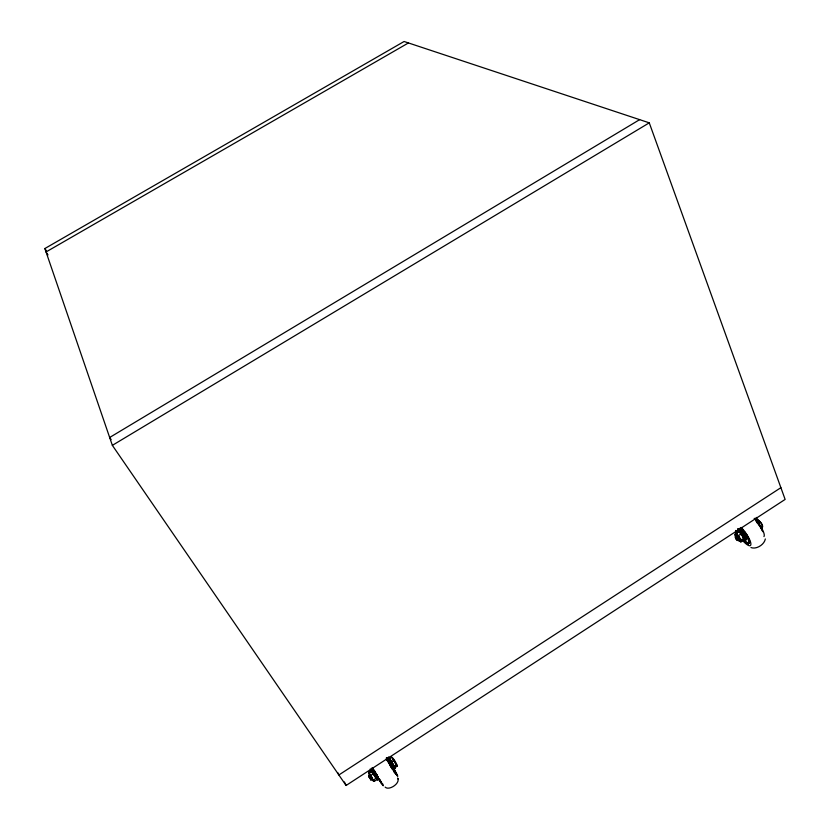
<?xml version="1.0" encoding="UTF-8"?>
<svg xmlns="http://www.w3.org/2000/svg" width="830" height="830" viewBox="0 0 830 830"><rect width="100%" height="100%" fill="white"/><g stroke="black" fill="none" stroke-linecap="round" stroke-linejoin="round"><path stroke-width="1.25" d="M756.95 520.202L756.836 519.352C759.689 520.877 763.507 524.477 762.231 527.984L761.629 527.247M371.996 778.343L369.858 774.961L372.286 779.038L371.332 777.534M738.192 540.133C741.47 539.687 735.816 533.638 736.501 536.688M370.906 779.847L370.004 778.011M736.874 532.818L736.013 533.317L737.465 532.186L737.413 532.736M737.382 532.974L736.407 533.576M387.278 758.817L394.011 770.064L391.636 765.509M370.325 778.384L370.875 779.619L371.415 779.266M738.254 540.621L738.399 539.666M738.814 539.78L738.544 538.577M739.665 539.822L739.323 538.348M739.592 538.857L739.437 539.479M739.852 539.697L739.52 538.224M739.323 539.064L737.341 536.118M737.974 539.573L740.889 541.928L743.462 540.247C744.697 536.771 740.9 533.109 738.057 531.584L735.494 533.265L735.1 534.883L735.764 536.574M735.546 536.139L735.888 538.504L737.963 540.226A2.179 0.581 54.4 0 0 736.469 537.539A2.179 0.581 54.4 0 0 735.318 537.404A2.179 0.581 54.4 0 0 737.206 540.143L738.244 540.621M743.701 538.265L741.117 539.946L740.889 541.928M740.153 532.227L741.252 532.922M741.232 533.617C739.955 531.854 741.709 533.773 741.252 532.601L740.651 532.85M740.163 532.341L741.2 533.669L741.242 532.549M736.366 535.755L736.49 536.543M736.687 537.197C734.394 535.475 736.044 539.542 737.206 540.143M735.92 536.595L737.248 535.682M739.26 539.469L739.872 539.095M736.324 535.661L737.569 536.097M370.533 771.599L369.537 772.149M370.045 772.066L371.155 771.215L370.18 772.191M736.864 532.808L735.982 533.451L737.434 532.507M741.626 532.902C739.561 530.173 741.781 534.779 740.661 532.818M372.338 772.616L372.027 772.18L372.639 772.336M372.452 772.906L372.691 772.377M372.566 773L373.002 773.84L372.67 771.931L373.116 772.772M740.588 533.099L741.221 532.746M372.317 772.585L372.836 773.581L373.075 773.093M373.365 780.584L373.521 781.144L370.377 775.625L373.178 773.809L372.815 772.782M391.355 761.95L393.576 760.508C389.602 752.374 399.095 766.827 396.346 765.042L391.812 757.251L389.602 758.693L395.122 767.74L397.28 765.82L393.576 760.508M735.494 533.265L738.41 535.599L740.993 533.918M757.365 522.63L757.717 523.087L759.834 521.634M376.498 778.343L377.017 779.567L374.226 781.383L373.355 781.009L373.147 780.179L375.949 778.364L376.976 778.882M394.126 766.495L396.346 765.042M760.488 527.299L762.531 525.961M370.221 769.026L376.415 778.54L377.66 777.72L378.905 779.142M386.863 758.184L392.984 767.719L394.219 766.91L395.422 768.549L394.707 766.972M742.622 539.801A6.142 1.65 54.4 0 0 744.396 538.265L745.548 537.518L741.076 527.424M780.885 487.677L338.868 774.971L337.769 772.626M737.922 529.488L739.634 530.266L737.714 529.011L738.762 529.768M738.005 529.675L740.287 531.791L738.005 529.675L738.887 531.719L740.287 531.791M346.089 785.481L785.128 499.421L649.268 122.84L404.086 41.5L44.872 248.533L112.361 445.357L346.089 785.481L344.44 781.974M738.254 530.266L739.136 530.961L738.617 531.107M371.135 770.52L371.518 771.257L371.249 769.846M371.487 770.292L370.512 769.804L371.342 770.282M740.018 531.159L739.053 531.273L739.208 530.65L739.789 531.21L739.208 530.65M369.682 774.193L368.707 772.305L371.591 770.313M370.979 771.008L369.724 772.357M371.384 770.914L371.913 771.942L371.964 770.873L371.913 771.942M736.314 533.306L737.455 532.165M738.887 531.719L739.136 530.961M639.639 119.645L109.664 437.483L111.127 439.62M112.361 445.357L649.268 122.84M408.433 42.942L46.044 251.957L47.995 254.924M369.547 772.17L370.522 771.578M736.822 535.309L737.548 535.205M737.694 539.51A4.534 1.204 54.4 0 0 740.651 540.579A4.534 1.204 54.4 0 0 736.646 534.645A4.534 1.204 54.4 0 0 735.764 536.657L735.588 537.529M736.739 535.433L735.878 536.419M735.473 536.19L736.065 536.17M739.914 539.656L738.088 539.998M738.69 540.372L738.949 539.801M739.748 539.178L738.202 537.466M737.912 540.392L736.386 538.888M735.639 536.595L735.494 537.186M736.999 535.838L738.555 537.238M736.822 536.585L735.93 536.024M747.965 544.169C753.277 541.938 743.846 531.19 740.931 528.005M736.179 535.796L738.046 536.917M369.796 773.539C366.632 771.599 373.137 780.874 372.224 778.779M741.501 533.41L740.879 532.839M748.038 544.19L742.902 540.081M750.963 547.561C756.441 549.688 764.399 544.563 765.333 538.961M391.812 757.251L395.038 761.681M738.752 539.759L738.192 539.5M387.288 758.734L388.015 759.658M372.431 779.526L371.819 778.872M377.256 776.382L373.199 769.846M735.764 536.637L738.43 540.05M735.992 536.211L736.76 536.626M735.951 536.761L737.424 537.996M736.988 535.568L737.86 536.107M377.245 775.926L376.353 774.795M381.551 783.313L382.381 783.945M738.046 528.793L739.094 529.55M737.704 539.822L738.378 539.957L737.362 538.037M370.886 779.899L369.267 776.444M736.438 536.398L737.32 537.217M736.376 536.439L738.472 538.629M738.876 530.858L739.457 531.428M741.107 534.748L740.651 534.292A2.314 0.623 54.3 0 1 741.014 534.738M737.652 540.278L736.023 538.307M737.113 536.917L737.922 537.674M371.487 770.499L372.203 771.215M740.765 534.219L741.283 534.634M737.797 536.159L738.316 536.574M737.299 536.481L738.264 537.425M370.377 775.625L368.707 772.305M373.521 780.657L374.226 781.383M374.662 772.045L375.544 773.861M741.117 539.946L738.41 535.599M373.178 773.809L376.052 777.689M373.147 780.179L371.477 778.395M395.568 763.029L397.331 766.298M377.204 776.268L376.177 774.909M385.141 787.099C388.824 791 400.299 783.51 397.798 778.384M755.674 520.669L757.271 522.516M396.46 774.421L393.814 770.354M738.306 536.751L739.167 537.664M738.627 536.367L739.084 536.896M738.472 536.637L739.25 537.487M738.97 537.788L736.999 536.076L736.418 536.553M738.244 536.616L739.105 537.581M368.904 775.884L371.166 779.339M372.214 772.606L372.722 773.321L372.141 772.336M369.07 775.614L369.443 776.403M389.602 758.693L395.122 767.74M393.254 769.503L396.315 773.934L395.173 771.371M377.38 775.874A11.101 0.623 59.4 0 1 376.654 774.681A10.199 0.571 59.4 0 0 377.318 775.677L376.675 774.847M373.023 773.062L372.421 772.025M370.989 778.914C372.525 782.773 367.036 772.958 369.309 777.461M381.644 783.437L376.322 774.66M379.103 778.934L379.601 779.474L379.466 778.924M372.099 777.7L371.695 777.305M738.41 537.352L739.25 538.67M392.984 767.719L394.177 769.358L393.472 767.781M371.716 777.949L372.141 778.665M370.927 779.038L369.402 776.755M741.667 535.205L742.072 535.765M737.766 537.747L738.876 539.842M737.704 537.788L738.721 539.417M369.443 775.531L370.149 776.901M372.421 778.478L371.632 777.482M735.754 531.034L737.071 532.891M394.696 772.595L393.877 771.402M759.014 524.84L759.626 525.743M392.932 768.456L395.858 773.166L394.603 770.427M394.904 773.021L393.939 771.599M376.415 778.54L377.66 780.148L377.017 778.53M370.865 777.845L371.944 778.924M372.048 777.202L372.431 777.762M371.404 777.492L371.788 778.187M375.679 773.768L374.755 772.232L375.585 773.56M371.55 778.343L370.388 776.569M371.01 778.696L369.858 776.922M388.16 759.865L390.38 763.393M390.09 762.334L390.619 763.144M371.093 776.963L371.487 777.575M44.872 248.533L46.293 250.702M371.882 771.112L372.276 771.703M371.601 771.112L371.3 770.697M369.838 775.656L369.495 775.21M371.467 768.217L377.66 777.72M370.771 777.171L371.166 777.783M369.06 776.579L369.62 777.451M378.055 777.409L377.484 776.527M387.797 758.921L387.257 757.987L388.077 759.357M388.118 757.375L394.219 766.91M393.493 769.95L394.053 770.925M368.956 776.206L368.634 775.76L368.894 776.309M738.897 537.85L739.24 538.4M737.694 538.494L738.202 539.355M392.704 764.129L393.783 765.592L392.58 763.808M388.16 759.409L387.62 758.475A13.778 0.602 59.2 0 1 388.17 759.18M393.379 769.866L392.04 767.553M393.721 770.406L392.663 768.559M392.237 768.839L392.735 769.732M374.268 771.796L375.596 774.027M375.139 773.467L375.523 774.079M370.927 776.216L371.311 776.828L370.854 776.268M388.492 759.855L388.855 760.436M388.492 759.927L388.969 760.778M392.071 768.673L392.414 769.213M392.476 768.414L391.096 766.09M377.287 776.206L376.447 774.836M392.663 768.715L391.719 767.034M370.616 776.424L370.118 775.614M370.688 776.558L370.242 775.656M392.144 762.625L390.961 760.913L392.217 763.185M374.859 772.315L375.554 773.508M392.165 762.853L391.065 761.183L392.061 763.081M391.459 764.938L390.027 762.48M391.283 767.314L391.729 768.113M375.7 773.591L374.994 772.346M389.405 761.338L389.789 761.961M389.498 761.567L389.851 762.137M391.812 767.262L390.868 765.779M390.961 766.775L391.376 767.543M375.679 773.114L375.056 772.076M391.023 766.962L390.297 765.685M369.558 775.158L370.315 776.621M369.516 776.351L371.964 779.827L369.703 776.009M390.235 762.853L390.598 763.745M390.733 765.405L391.138 766.235M390.671 766.38L389.592 764.575M390.557 765.26L389.976 764.285M390.754 765.582L389.208 762.978M388.772 756.877L391.885 762.085M390.93 763.859L391.314 764.492M390.806 764.098L391.428 765.156M373.49 769.441L374.787 771.641M388.461 761.701L389.094 762.791M389.747 763.745L388.824 762.334M389.312 764.025L388.533 762.78M391.968 765.675L392.642 766.837M391.853 765.571L392.175 766.111M389.104 762.646L389.426 763.195M370.512 775.708L370.097 774.805M388.668 762.936L388.513 761.795M373.656 773.747L375.949 778.364M373.044 772.969L372.452 772.108M392.798 767.034L393.161 767.646M392.476 766.64L393.503 768.248M388.098 761.079L388.793 762.106M388.357 762.397L386.925 759.969M368.997 776.06L369.703 777.399L369.506 776.87M369.921 777.959L370.678 779.339M392.787 767.159L393.835 768.839M388.482 761.577L387.413 759.875M387.755 760.477L388.295 761.328M393.928 769.016L394.468 769.96M392.86 768.248L393.472 769.317M387.755 761.349L386.365 758.962M741.833 532.424L742.062 532.922M760.737 527.548L761.162 528.316M393.358 768.175L393.897 769.037M387.091 759.305L387.901 760.56M374.797 772.004L374.081 770.717M393.638 768.663L395.298 771.485M386.78 758.745L387.631 760.073M369.163 775.915L368.894 775.22M393.897 769.13L394.758 770.499M393.472 769.41L394.281 770.79M386.49 758.215L387.361 759.595M386.656 758.309L387.112 759.149M394.385 770.012L396.75 774.432M373.925 770.416L373.635 769.866M394.748 771.651L395.142 772.408M737.465 532.404L737.061 531.636M372.608 779.09L373.054 779.941L372.732 779.111M761.525 529.011L761.94 529.862M370.056 777.866L370.273 778.499M381.375 781.632L381.323 781.518A11.101 0.623 59.4 0 1 381.385 781.85A10.199 0.571 59.4 0 1 381.095 781.487A10.199 0.571 59.4 0 1 381.375 782.14M394.748 771.786L395.038 772.367M376.498 774.535L377.038 775.635M395.464 773.052L395.848 773.923M376.249 774.618L376.82 775.988M738.057 531.584L738.264 532.393A4.534 1.214 54.3 0 1 741.999 534.914A4.534 1.214 54.3 0 1 743.41 539.469M376.872 775.085L377.204 776.029M742.394 536.533L742.705 537.352M397.674 778.104L398.058 778.976M739.924 528.181L744.396 538.265M756.441 517.412L760.353 526.407M755.29 518.169L757.738 523.782M373.106 768.788L372.888 768.196M739.302 530.484L739.302 529.509L739.634 530.266M738.337 529.457L738.586 530.048M735.722 537.726L735.442 536.356M762.407 530.941L762.677 531.698M744.168 535.869L744.365 536.605M376.82 778.509L377.017 779.567M381.893 783.053A11.101 0.623 59.4 0 1 381.541 783.074M381.395 782.918A11.101 0.623 59.4 0 1 379.87 780.791M379.59 780.366A11.101 0.623 59.4 0 1 372.328 768.113L373.085 769.628A10.199 0.571 59.4 0 1 372.421 768.144M381.385 782.576A10.199 0.571 59.4 0 1 373.417 770.001M381.292 781.922A11.101 0.623 59.4 0 1 381.074 781.611M380.576 780.905A11.101 0.623 59.4 0 1 380.306 780.501M379.725 779.619A11.101 0.623 59.4 0 1 379.414 779.142A10.199 0.571 59.4 0 0 379.756 779.536M378.086 777.025A11.101 0.623 59.4 0 1 377.733 776.455M375.585 772.875A11.101 0.623 59.4 0 1 375.233 772.263M374.89 771.672A11.101 0.623 59.4 0 1 374.226 770.499M377.972 776.735A10.199 0.571 59.4 0 1 377.65 776.216M375.679 772.917A10.199 0.571 59.4 0 1 375.357 772.367M374.735 771.278A10.199 0.571 59.4 0 1 374.423 770.748M393.534 768.134A13.778 0.602 59.2 0 1 396.719 775.127A13.778 0.602 59.2 0 1 386.282 758.049M390.868 763.59A13.778 0.602 59.2 0 1 391.418 764.513M382.682 783.904A13.799 0.778 59.4 0 1 380.783 782.545A13.799 0.778 59.4 0 1 372.224 768.321M745.548 537.518A6.142 1.66 54.3 0 1 744.593 539.614M760.84 527.527A6.132 1.733 54.1 0 1 761.141 528.554M757.116 519.86A4.524 1.287 54.1 0 1 760.778 522.661A4.524 1.287 54.1 0 1 762.48 527.154M756.535 522.029A10.655 2.998 54.1 0 1 756.96 522.527M757.375 523.045A10.655 2.998 54.1 0 1 757.79 523.574M758.973 525.214A10.655 2.998 54.1 0 1 759.336 525.774M759.699 526.324A10.655 2.998 54.1 0 1 760.041 526.884M760.674 527.984A10.655 2.998 54.1 0 1 760.965 528.534M761.484 529.582A10.655 2.998 54.1 0 1 761.712 530.09M740.651 528.139A10.665 2.884 54.3 0 1 749.137 541.233A10.665 2.884 54.3 0 1 743.296 540.143M741.564 529.395A9.804 2.646 54.3 0 1 748.65 540.88A9.804 2.646 54.3 0 1 743.618 540.102M740.817 528.679A9.804 2.646 54.3 0 1 741.18 529.021M749.511 540.807A10.665 2.884 54.3 0 1 747.125 542.799M745.693 541.772A10.665 2.884 54.3 0 1 743.69 539.884M742.29 529.084A10.665 2.884 54.3 0 1 743.13 530.007M744.375 531.522A10.665 2.884 54.3 0 1 744.79 532.051M745.195 532.59A10.665 2.884 54.3 0 1 745.589 533.14M746.336 534.25A10.665 2.884 54.3 0 1 747.374 535.931M747.685 536.481A10.665 2.884 54.3 0 1 748.245 537.55M748.494 538.068A10.665 2.884 54.3 0 1 749.106 539.531M749.054 540.641A9.804 2.656 54.3 0 1 747.363 542.415M745.817 541.471A9.804 2.656 54.3 0 1 745.122 540.89M744.759 540.558A9.804 2.656 54.3 0 1 744.012 539.842M741.968 529.135A9.804 2.656 54.3 0 1 743.12 530.38M744.645 532.258A9.804 2.656 54.3 0 1 745.724 533.763M746.066 534.281A9.804 2.656 54.3 0 1 747.301 536.315M747.56 536.813A9.804 2.656 54.3 0 1 748.753 539.531M743.172 532.694A6.35 1.712 54.3 0 1 746.461 538.504A6.35 1.712 54.3 0 1 744.852 539.583M742.425 531.823A6.35 1.712 54.3 0 1 742.923 532.393M754.2 518.377A13.249 3.735 54.1 0 1 763.953 536.585M741.449 527.745A13.259 3.579 54.3 0 1 750.891 543.775A13.259 3.579 54.3 0 1 742.435 540.299M737.165 532.881A13.259 3.579 54.3 0 1 735.878 530.432M371.052 771.08L369.879 771.879L371.103 771.143M375.492 773.062L374.994 772.263L375.492 773.062"/></g></svg>
